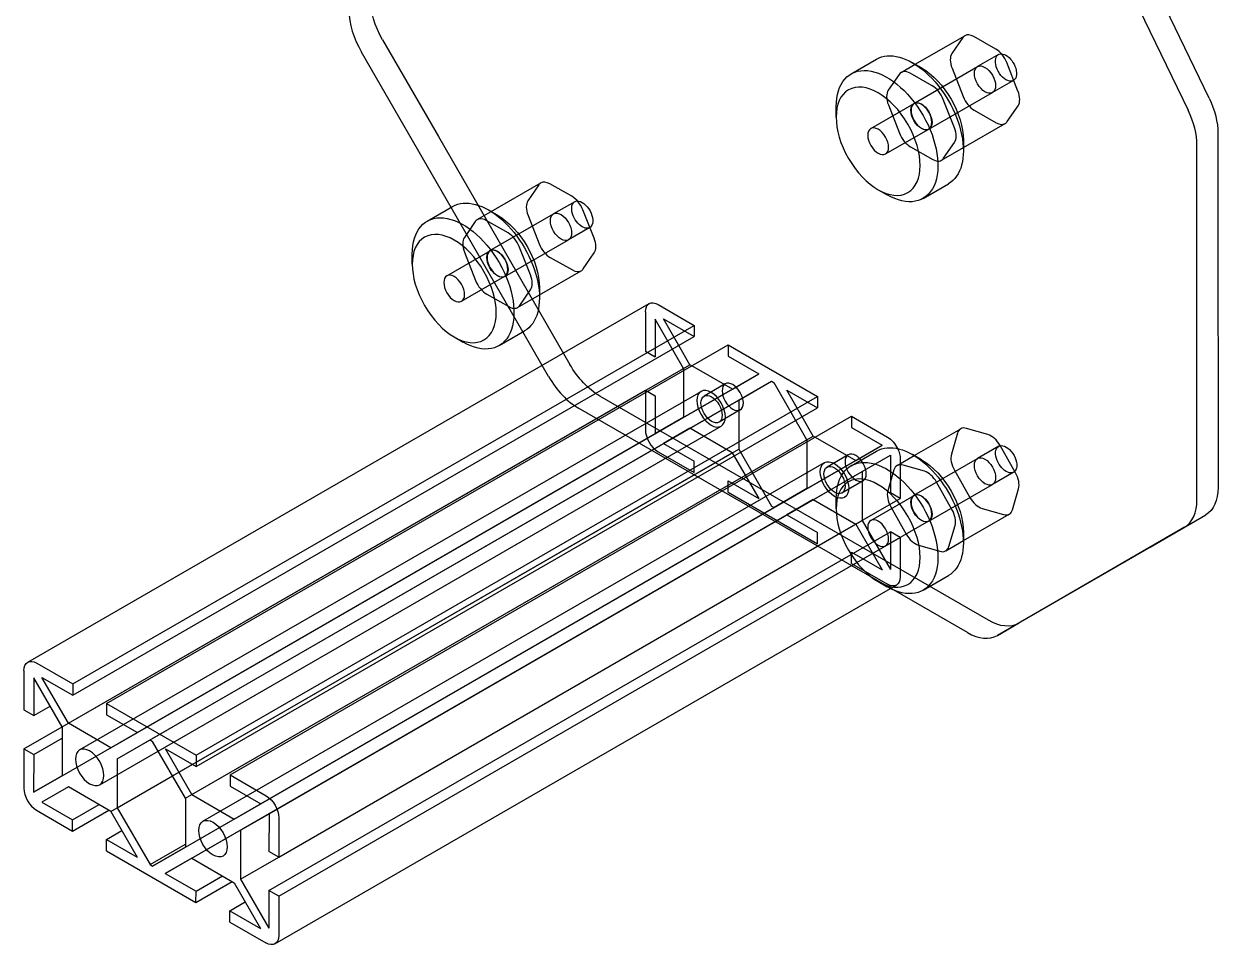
# Model space of a CAD drawing. Header units: millimetres. Extents: x 129 to 6329, y 33 to 3553.
# Drawn here: x 4867 to 5265.4, y 1807.2 to 2114.7 of the extents above; entities that cross this region are included whole.
import ezdxf

# ---------------------------------------------------------------- set-up
doc = ezdxf.new("R2010")
doc.units = ezdxf.units.MM
doc.layers.add('vistasIsometricas', color=255, linetype='Continuous')

msp = doc.modelspace()

# ---------------------------------------------------------------- linework, layer by layer
at = {"layer": 'vistasIsometricas', "extrusion": (1e-16, 0.816497, 0.57735)}
for p, q in [((5262.367, 2089.913), (5182.166, 2256.1)), ((5175.165, 2252.058), (5255.367, 2085.871)), ((4986.667, 2109.326), (5005.269, 2077.089)), ((5164.334, 2101.196), (5180.879, 2110.748)), ((5180.187, 2110.097), (5176.566, 2104.803)), ((5191.191, 2106.301), (5183.843, 2110.471)), ((5009.473, 2053.451), (4979.607, 2105.25)), ((5192.107, 2104.459), (5185.107, 2100.417)), ((5142.938, 2098.011), (5151.424, 2102.91)), ((5159.665, 2098.501), (5164.334, 2101.196)), ((5166.394, 2100.006), (5163.424, 2101.721)), ((5163.894, 2088.17), (5185.107, 2100.417)), ((5176.603, 2099.883), (5180.331, 2090.418)), ((5198.611, 2092.291), (5194.883, 2101.756)), ((5158.973, 2097.849), (5155.353, 2092.555)), ((5169.978, 2094.054), (5162.629, 2098.224)), ((5197.11, 2095.8), (5190.107, 2091.757)), ((5168.894, 2079.51), (5190.107, 2091.757)), ((5149.519, 2079.755), (5163.944, 2088.083)), ((5155.389, 2087.636), (5159.117, 2078.171)), ((5177.398, 2080.044), (5173.67, 2089.509)), ((5137.968, 2083.595), (5137.968, 2087.024)), ((5184.023, 2085.873), (5191.371, 2081.703)), ((5195.027, 2082.078), (5198.647, 2087.372)), ((5154.419, 2071.268), (5168.844, 2079.596)), ((5180.394, 2073.378), (5194.335, 2081.426)), ((5005.269, 2077.089), (5049.113, 2001.049)), ((5180.394, 2075.756), (5180.394, 2072.327)), ((5265.318, 2078.226), (5265.318, 2060.937)), ((5162.81, 2073.626), (5170.158, 2069.456)), ((5173.122, 2069.179), (5180.394, 2073.378)), ((5173.814, 2069.83), (5177.434, 2075.124)), ((5258.317, 1955.872), (5258.317, 2074.184)), ((5022.912, 2052.043), (5039.457, 2061.595)), ((5038.765, 2060.944), (5035.145, 2055.65)), ((5049.769, 2057.148), (5042.421, 2061.318)), ((5166.938, 2056.442), (5175.424, 2061.341)), ((5265.318, 2060.937), (5265.371, 1959.945)), ((5151.969, 2059.345), (5154.938, 2057.63)), ((5001.517, 2048.858), (5010.002, 2053.757)), ((5033.449, 2011.868), (5009.473, 2053.451)), ((5018.244, 2049.347), (5022.912, 2052.043)), ((5024.972, 2050.853), (5022.002, 2052.568)), ((5050.754, 2055.345), (5043.685, 2051.264)), ((5057.19, 2043.138), (5053.462, 2052.603)), ((5017.552, 2048.696), (5013.932, 2043.402)), ((5028.556, 2044.9), (5021.208, 2049.071)), ((5022.472, 2039.017), (5043.685, 2051.264)), ((5035.181, 2050.73), (5038.909, 2041.265)), ((5055.757, 2046.686), (5048.685, 2042.604)), ((5027.472, 2030.357), (5048.685, 2042.604)), ((5035.977, 2030.891), (5032.248, 2040.355)), ((4996.547, 2034.442), (4996.547, 2037.871)), ((5008.097, 2030.602), (5022.522, 2038.93)), ((5013.968, 2038.482), (5017.696, 2029.018)), ((5042.601, 2036.72), (5049.95, 2032.55)), ((5053.606, 2032.924), (5057.226, 2038.219)), ((5038.973, 2024.225), (5052.914, 2032.273)), ((5012.997, 2022.115), (5027.422, 2030.443)), ((5021.388, 2024.473), (5028.736, 2020.302)), ((5031.7, 2020.026), (5038.973, 2024.225)), ((5032.393, 2020.677), (5036.013, 2025.971)), ((5038.973, 2026.603), (5038.973, 2023.174)), ((4868.262, 1901.617), (5075.585, 2021.315)), ((5078.589, 2021.016), (5090.61, 2014.064)), ((5074.343, 2018.573), (5074.333, 2005.433)), ((5077.595, 2016.12), (5077.586, 2003.552)), ((5087.062, 1999.704), (5077.595, 2016.12)), ((5085.48, 2007.35), (5080.354, 2016.239)), ((5080.354, 2016.239), (5090.607, 2010.31)), ((4883.286, 1894.366), (5090.61, 2014.064)), ((5025.517, 2007.288), (5034.002, 2012.187)), ((5039.886, 2000.705), (5033.449, 2011.868)), ((5090.61, 2014.064), (5090.607, 2010.31)), ((4883.283, 1890.612), (5090.607, 2010.31)), ((5010.547, 2010.192), (5013.517, 2008.477)), ((4894.6, 1887.823), (5101.923, 2007.521)), ((5074.333, 2005.433), (5077.586, 2003.552)), ((5089.185, 2000.926), (5085.48, 2007.35)), ((5101.923, 2007.521), (5101.921, 2003.767)), ((5101.923, 2007.521), (5131.763, 1990.264)), ((4881.862, 1881.228), (5089.185, 2000.926)), ((5042.042, 1996.966), (5039.886, 2000.705)), ((5089.842, 2000.546), (5089.185, 2000.926)), ((5103.327, 1992.747), (5089.842, 2000.546)), ((5101.921, 2003.767), (5112.174, 1997.838)), ((4879.738, 1880.006), (5087.062, 1999.704)), ((4904.85, 1878.139), (5112.174, 1997.838)), ((5087.062, 1999.704), (5087.05, 1983.381)), ((5103.327, 1992.747), (5112.174, 1997.838)), ((4879.728, 1880.024), (5074.324, 1992.374)), ((4885.575, 1872.331), (5092.899, 1992.029)), ((4904.835, 1878.148), (5103.327, 1992.747)), ((4909.093, 1875.686), (5116.416, 1995.384)), ((5074.324, 1992.374), (5074.314, 1979.234)), ((5074.324, 1992.374), (5077.576, 1990.493)), ((5100.961, 1994.518), (5093.89, 1990.435)), ((5105.447, 1989.072), (5116.416, 1995.384)), ((5116.416, 1995.384), (5117.265, 1994.893)), ((5128.216, 1975.904), (5117.265, 1994.893)), ((5126.634, 1983.55), (5121.507, 1992.44)), ((5121.507, 1992.44), (5131.76, 1986.51)), ((4898.123, 1869.374), (5105.447, 1989.072)), ((4924.44, 1870.566), (5131.763, 1990.264)), ((5188.812, 1915.599), (5059.123, 1990.475)), ((5077.576, 1990.493), (5077.567, 1977.924)), ((5105.447, 1989.072), (5105.435, 1972.749)), ((5131.763, 1990.264), (5131.76, 1986.51)), ((4924.437, 1866.812), (5131.76, 1986.51)), ((5157.125, 1925.728), (5052.052, 1986.393)), ((5105.961, 1985.857), (5098.89, 1981.775)), ((4879.727, 1863.683), (5087.05, 1983.381)), ((4892.275, 1860.726), (5099.599, 1980.424)), ((4935.753, 1864.023), (5143.077, 1983.721)), ((5087.05, 1983.381), (5077.567, 1977.924)), ((5130.339, 1977.126), (5126.634, 1983.55)), ((5143.077, 1983.721), (5143.074, 1979.967)), ((5143.077, 1983.721), (5155.098, 1976.77)), ((4879.727, 1863.701), (5077.567, 1977.924)), ((4923.015, 1857.428), (5130.339, 1977.126)), ((5089.17, 1979.706), (5080.324, 1974.616)), ((5103.312, 1971.527), (5089.17, 1979.706)), ((5130.339, 1977.126), (5130.996, 1976.746)), ((5130.996, 1976.746), (5144.481, 1968.947)), ((5143.074, 1979.967), (5153.327, 1974.038)), ((5164.003, 1970.584), (5179.498, 1979.529)), ((5178.418, 1978.034), (5176.399, 1971.042)), ((5188.596, 1977.624), (5181.468, 1979.68)), ((4916.567, 1863.706), (5105.435, 1972.749)), ((4920.892, 1856.206), (5128.216, 1975.904)), ((4946.004, 1854.339), (5153.327, 1974.038)), ((5080.324, 1974.616), (5090.577, 1968.686)), ((5105.435, 1972.749), (5116.386, 1953.76)), ((5128.216, 1975.904), (5128.204, 1959.581)), ((5142.938, 1967.208), (5151.424, 1972.107)), ((5144.481, 1968.947), (5153.327, 1974.038)), ((5192.175, 1973.696), (5185.107, 1969.615)), ((5197.785, 1964.874), (5192.675, 1973.923)), ((4895.988, 1851.829), (5103.312, 1971.527)), ((4926.729, 1848.531), (5134.052, 1968.229)), ((4945.989, 1854.348), (5144.481, 1968.947)), ((4948.76, 1851.031), (5156.084, 1970.729)), ((5078.553, 1971.884), (5090.574, 1964.932)), ((5090.574, 1964.932), (5090.577, 1968.686)), ((5103.312, 1971.527), (5112.143, 1956.214)), ((5141.973, 1970.839), (5134.902, 1966.757)), ((5146.601, 1965.272), (5156.084, 1970.729)), ((5156.084, 1970.729), (5156.075, 1958.16)), ((5158.284, 1967.282), (5164.003, 1970.584)), ((5159.337, 1969.419), (5159.327, 1956.279)), ((5166.394, 1969.204), (5163.424, 1970.918)), ((5163.894, 1957.367), (5185.107, 1969.615)), ((4939.277, 1845.574), (5146.601, 1965.272)), ((5146.601, 1965.272), (5146.589, 1948.949)), ((5157.205, 1965.787), (5155.186, 1958.794)), ((5167.383, 1965.377), (5160.254, 1967.433)), ((5177.429, 1965.695), (5182.538, 1956.646)), ((5197.178, 1965.037), (5190.107, 1960.954)), ((5101.888, 1958.389), (5101.89, 1962.143)), ((5101.89, 1962.143), (5112.143, 1956.214)), ((5146.973, 1962.179), (5139.902, 1958.097)), ((5168.894, 1948.707), (5190.107, 1960.954)), ((5176.572, 1952.627), (5171.462, 1961.675)), ((4920.88, 1839.883), (5128.204, 1959.581)), ((5101.888, 1958.389), (5131.728, 1941.132)), ((5128.204, 1959.581), (5117.235, 1953.269)), ((5137.968, 1952.792), (5137.968, 1956.221)), ((5139.42, 1944.785), (5159.327, 1956.279)), ((5149.519, 1948.952), (5163.944, 1957.281)), ((5159.327, 1956.279), (5156.075, 1958.16)), ((5196.795, 1952.535), (5198.815, 1959.527)), ((4920.88, 1839.904), (5117.235, 1953.269)), ((4923, 1836.208), (5130.323, 1955.906)), ((5116.386, 1953.76), (5117.235, 1953.269)), ((5130.323, 1955.906), (5121.477, 1950.816)), ((5130.323, 1955.906), (5144.466, 1947.727)), ((5156.216, 1953.447), (5161.325, 1944.399)), ((5186.617, 1952.945), (5193.746, 1950.889)), ((4914.154, 1831.117), (5121.477, 1950.816)), ((4951.982, 1836.593), (5146.589, 1948.949)), ((5121.477, 1950.816), (5131.73, 1944.886)), ((5146.589, 1948.949), (5156.056, 1932.533)), ((5154.419, 1940.465), (5168.844, 1948.793)), ((5180.394, 1942.194), (5195.716, 1951.04)), ((5242.665, 1940.028), (5261.245, 1950.799)), ((4952.004, 1836.581), (5139.42, 1944.785)), ((5131.728, 1941.132), (5131.73, 1944.886)), ((5142.96, 1937.535), (5156.065, 1945.102)), ((5144.466, 1947.727), (5153.297, 1932.414)), ((5156.065, 1945.102), (5156.056, 1932.533)), ((5159.318, 1943.221), (5156.065, 1945.102)), ((5175.582, 1940.287), (5177.602, 1947.28)), ((5180.394, 1944.954), (5180.394, 1941.524)), ((5254.185, 1946.723), (5191.751, 1910.532)), ((5144.866, 1934.877), (5159.318, 1943.221)), ((5159.318, 1943.221), (5159.308, 1930.08)), ((5165.404, 1940.697), (5172.533, 1938.641)), ((5174.503, 1938.792), (5180.394, 1942.194)), ((4948.741, 1825.403), (5142.96, 1937.535)), ((5143.041, 1934.589), (5143.044, 1938.343)), ((5143.044, 1938.343), (5153.297, 1932.414)), ((5198.822, 1914.614), (5242.665, 1940.028)), ((4951.994, 1823.522), (5144.866, 1934.877)), ((5143.041, 1934.589), (5155.062, 1927.637)), ((5151.969, 1928.542), (5154.938, 1926.827)), ((5166.938, 1925.639), (5175.424, 1930.538)), ((4950.742, 1807.64), (5156.1, 1926.203)), ((5156.1, 1926.203), (5158.066, 1927.338)), ((5181.741, 1911.517), (5157.125, 1925.728)), ((5191.741, 1910.526), (5198.812, 1914.608)), ((4871.265, 1901.318), (4883.286, 1894.366)), ((4867.019, 1898.874), (4867.009, 1885.734)), ((4870.271, 1896.422), (4870.262, 1883.853)), ((4879.738, 1880.006), (4870.271, 1896.422)), ((4881.862, 1881.228), (4873.03, 1896.541)), ((4873.03, 1896.541), (4883.283, 1890.612)), ((4883.286, 1894.366), (4883.283, 1890.612)), ((4867.009, 1885.734), (4870.262, 1883.853)), ((4870.262, 1883.853), (4875.707, 1886.997)), ((4894.6, 1887.823), (4894.597, 1884.069)), ((4894.6, 1887.823), (4924.44, 1870.566)), ((4896.004, 1873.049), (4881.862, 1881.228)), ((4894.597, 1884.069), (4904.85, 1878.139)), ((4867, 1872.676), (4879.728, 1880.024)), ((4879.738, 1880.006), (4879.727, 1863.683)), ((4896.004, 1873.049), (4904.835, 1878.148)), ((4896.004, 1873.049), (4904.85, 1878.139)), ((4867, 1872.676), (4866.99, 1859.536)), ((4867, 1872.676), (4870.253, 1870.795)), ((4870.253, 1870.795), (4879.736, 1876.27)), ((4898.123, 1869.374), (4909.093, 1875.686)), ((4909.093, 1875.686), (4909.941, 1875.195)), ((4920.892, 1856.206), (4909.941, 1875.195)), ((4923.015, 1857.428), (4914.184, 1872.741)), ((4914.184, 1872.741), (4924.437, 1866.812)), ((4870.253, 1870.795), (4870.243, 1858.226)), ((4898.123, 1869.374), (4898.111, 1853.051)), ((4924.44, 1870.566), (4924.437, 1866.812)), ((4870.243, 1858.226), (4879.727, 1863.701)), ((4879.727, 1863.683), (4870.243, 1858.226)), ((4898.111, 1853.051), (4916.567, 1863.706)), ((4935.753, 1864.023), (4935.75, 1860.269)), ((4935.753, 1864.023), (4947.774, 1857.071)), ((4881.846, 1860.008), (4873, 1854.917)), ((4895.988, 1851.829), (4881.846, 1860.008)), ((4923.015, 1857.428), (4937.157, 1849.249)), ((4935.75, 1860.269), (4946.004, 1854.339)), ((4873, 1854.917), (4883.253, 1848.988)), ((4883.253, 1848.988), (4892.084, 1854.087)), ((4898.111, 1853.051), (4909.062, 1834.062)), ((4920.892, 1856.206), (4920.88, 1839.883)), ((4937.157, 1849.249), (4945.989, 1854.348)), ((4937.157, 1849.249), (4946.004, 1854.339)), ((4871.229, 1852.185), (4883.25, 1845.233)), ((4883.25, 1845.233), (4895.332, 1852.209)), ((4883.25, 1845.233), (4883.253, 1848.988)), ((4895.988, 1851.829), (4904.82, 1836.515)), ((4939.277, 1845.574), (4948.76, 1851.031)), ((4948.76, 1851.031), (4948.751, 1838.462)), ((4952.013, 1849.721), (4952.004, 1836.581)), ((4894.567, 1842.445), (4899.693, 1845.405)), ((4939.277, 1845.574), (4939.265, 1829.251)), ((4894.564, 1838.69), (4894.567, 1842.445)), ((4894.567, 1842.445), (4904.82, 1836.515)), ((4909.062, 1834.062), (4920.881, 1840.885)), ((4894.564, 1838.69), (4924.404, 1821.434)), ((4909.911, 1833.571), (4920.88, 1839.904)), ((4920.88, 1839.883), (4909.911, 1833.571)), ((4939.265, 1829.251), (4951.982, 1836.593)), ((4952.004, 1836.581), (4948.751, 1838.462)), ((4909.062, 1834.062), (4909.911, 1833.571)), ((4923, 1836.208), (4914.154, 1831.117)), ((4923, 1836.208), (4937.142, 1828.029)), ((4914.154, 1831.117), (4924.407, 1825.188)), ((4924.407, 1825.188), (4933.238, 1830.287)), ((4939.265, 1829.251), (4948.732, 1812.834)), ((4924.404, 1821.434), (4936.485, 1828.409)), ((4924.404, 1821.434), (4924.407, 1825.188)), ((4937.142, 1828.029), (4945.973, 1812.715)), ((4948.741, 1825.403), (4948.732, 1812.834)), ((4951.994, 1823.522), (4948.741, 1825.403)), ((4935.72, 1818.645), (4940.847, 1821.605)), ((4951.994, 1823.522), (4951.985, 1810.382)), ((4935.718, 1814.891), (4935.72, 1818.645)), ((4935.72, 1818.645), (4945.973, 1812.715)), ((4935.718, 1814.891), (4947.738, 1807.939))]:
    msp.add_line(p, q, dxfattribs=at)
at = {"layer": 'vistasIsometricas', "extrusion": (4.165e-16, 1.71456e-16, -1)}
msp.add_ellipse((4996.671, 2115.079), major_axis=(-10.009, 17.315), ratio=0.5769985, start_param=-1.5694929, end_param=-0.7850938, dxfattribs=at)
at = {"layer": 'vistasIsometricas'}
for centre, major_axis, start_param, end_param in [((4989.617, 2111.007), (-10, 17.321), 0.7853982, 1.5697973), ((5183.879, 2105.552), (-3, 5.196), 0, 0.2702951), ((5183.879, 2105.552), (-3, 5.196), -0.7769024, 0), ((5180.259, 2100.258), (-3, 5.196), 0.2702951, 1.3174927), ((5191.227, 2101.381), (-3, 5.196), 4.4590853, 5.5062829), ((5187.607, 2096.087), (-2.5, 4.33), 1.5707963, 7.8539816), ((5187.607, 2096.087), (-2.5, 4.33), 1.5707963, 7.8539816), ((5162.665, 2093.304), (-3, 5.196), -0.7769024, 0.2702951), ((5159.045, 2088.01), (-3, 5.196), 0.2702951, 1.3174927), ((5170.014, 2089.134), (-3, 5.196), 4.4590853, 5.5062829), ((5194.955, 2091.917), (-3, 5.196), 3.4118878, 4.4590853), ((5166.394, 2083.84), (-2.5, 4.33), 1.5707963, 7.8539816), ((5183.987, 2090.793), (-3, 5.196), 1.3174927, 2.3646902), ((5244.175, 2082.349), (-10, 17.321), 3.9269908, 4.5847371), ((5173.742, 2079.669), (-3, 5.196), 3.4118878, 4.4590853), ((5191.335, 2086.623), (-3, 5.196), 2.3646902, 3.1415927), ((5191.335, 2086.623), (-3, 5.196), 3.1415927, 3.4118878), ((5162.774, 2078.546), (-3, 5.196), 1.3174927, 2.3646902), ((5170.122, 2074.375), (-3, 5.196), 2.3646902, 3.4118878), ((5042.457, 2056.399), (-3, 5.196), 0, 0.2702951), ((5042.457, 2056.399), (-3, 5.196), -0.7769024, 0), ((5049.805, 2052.228), (-3, 5.196), 4.4590853, 5.5062829), ((5038.837, 2051.105), (-3, 5.196), 0.2702951, 1.3174927), ((5046.185, 2046.934), (-2.5, 4.33), 1.5707963, 7.8539816), ((5046.185, 2046.934), (-2.5, 4.33), 1.5707963, 7.8539816), ((5021.244, 2044.151), (-3, 5.196), -0.7769024, 0.2702951), ((5028.592, 2039.981), (-3, 5.196), 4.4590853, 5.5062829), ((5017.624, 2038.857), (-3, 5.196), 0.2702951, 1.3174927), ((5024.972, 2034.687), (-2.5, 4.33), 1.5707963, 7.8539816), ((5042.565, 2041.64), (-3, 5.196), 1.3174927, 2.3646902), ((5053.534, 2042.764), (-3, 5.196), 3.4118878, 4.4590853), ((5049.914, 2037.469), (-3, 5.196), 2.3646902, 3.1415927), ((5049.914, 2037.469), (-3, 5.196), 3.1415927, 3.4118878), ((5021.352, 2029.392), (-3, 5.196), 1.3174927, 2.3646902), ((5032.32, 2030.516), (-3, 5.196), 3.4118878, 4.4590853), ((5028.7, 2025.222), (-3, 5.196), 2.3646902, 3.4118878), ((5052.052, 2002.722), (-10, 17.321), 1.5697973, 2.3561945), ((5096.39, 1986.105), (-2.5, 4.33), 1.5707963, 7.8539816), ((5078.557, 1976.781), (-3, 5.196), 0.78456, 2.3553563), ((5182.498, 1974.333), (-3, 5.196), 0, 0.5070165), ((5182.498, 1974.333), (-3, 5.196), -0.5401811, 0), ((5189.626, 1972.277), (-3, 5.196), 4.6958067, 5.7430042), ((5137.402, 1962.427), (-3.35, 5.802), 1.5707963, 7.8539816), ((5180.478, 1967.34), (-3, 5.196), 0.5070165, 1.554214), ((5187.607, 1965.284), (-2.5, 4.33), 1.5707963, 7.8539816), ((5187.607, 1965.284), (-2.5, 4.33), 1.5707963, 7.8539816), ((5137.402, 1962.427), (-2.5, 4.33), 1.5707963, 7.8539816), ((5161.284, 1962.086), (-3, 5.196), -0.5401811, 0.5070165), ((5168.413, 1960.03), (-3, 5.196), 4.6958067, 5.7430042), ((5194.735, 1963.229), (-3, 5.196), 3.6486091, 4.6958067), ((5159.265, 1955.093), (-3, 5.196), 0.5070165, 1.554214), ((5166.394, 1953.037), (-2.5, 4.33), 1.5707963, 7.8539816), ((5185.587, 1958.292), (-3, 5.196), 1.554214, 2.6014116), ((5173.522, 1950.981), (-3, 5.196), 3.6486091, 4.6958067), ((5192.716, 1956.236), (-3, 5.196), 3.1415927, 3.6486091), ((5244.175, 1964.037), (-10, 17.321), 3.1425917, 3.9269908), ((5192.716, 1956.236), (-3, 5.196), 2.6014116, 3.1415927), ((5164.374, 1946.044), (-3, 5.196), 1.554214, 2.6014116), ((5171.503, 1943.988), (-3, 5.196), 2.6014116, 3.6486091), ((5181.741, 1927.846), (-10, 17.321), 2.3561945, 3.1425917), ((4871.233, 1857.082), (-3, 5.196), 0.78456, 2.3553563), ((4930.079, 1842.728), (-3.35, 5.802), 1.5707963, 7.8539816)]:
    msp.add_ellipse(centre, major_axis=major_axis, ratio=0.5773503, start_param=start_param, end_param=end_param, dxfattribs=at)
at = {"layer": 'vistasIsometricas', "extrusion": (-1.04167e-16, 7.21688e-18, -1)}
for centre, start_param, end_param in [((5163.424, 2082.125), 0, 3.1415927), ((5022.002, 2032.972), 0, 3.1415927), ((5013.517, 2028.073), -0.7853982, 3.9269908), ((5163.424, 1951.322), 0, 3.1415927), ((5154.938, 1946.423), -0.7853982, 3.9269908)]:
    msp.add_ellipse(centre, major_axis=(-12, 20.785), ratio=0.5773503, start_param=start_param, end_param=end_param, dxfattribs=at)
at = {"layer": 'vistasIsometricas', "extrusion": (-1.67272e-17, 1.28937e-16, -1)}
msp.add_ellipse((5194.608, 2100.129), major_axis=(-2.502, 4.329), ratio=0.5769985, start_param=1.9449819, end_param=5.9096083, dxfattribs=at)
at = {"layer": 'vistasIsometricas', "extrusion": (1.93301e-16, 1.11603e-16, -1)}
for centre, major_axis, start_param, end_param in [((5194.607, 2100.129), (-2.5, 4.33), -0.3738813, 1.9446777), ((5251.176, 2086.391), (-10, 17.321), 1.6984482, 2.3561945)]:
    msp.add_ellipse(centre, major_axis=major_axis, ratio=0.5773503, start_param=start_param, end_param=end_param, dxfattribs=at)
at = {"layer": 'vistasIsometricas', "extrusion": (3.11603e-16, 1.79904e-16, -1)}
msp.add_ellipse((5154.938, 2077.226), major_axis=(-12, 20.785), ratio=0.5773503, start_param=-0.7853982, end_param=3.9269908, dxfattribs=at)
at = {"layer": 'vistasIsometricas', "extrusion": (2.1135e-16, 1.80341e-16, -1)}
for centre in [(5166.394, 2083.84), (5166.394, 1953.037)]:
    msp.add_ellipse(centre, major_axis=(-9.9, 17.147), ratio=0.5773503, start_param=0.7853982, end_param=2.3561945, dxfattribs=at)
at = {"layer": 'vistasIsometricas', "extrusion": (8.07945e-17, 2.33265e-16, -1)}
for centre in [(5151.969, 2075.511), (5010.547, 2026.358), (5151.969, 1944.709)]:
    msp.add_ellipse(centre, major_axis=(-9.9, 17.147), ratio=0.5773503, dxfattribs=at)
at = {"layer": 'vistasIsometricas', "extrusion": (2.8374e-16, -7.18361e-17, -1)}
for centre in [(5166.394, 2083.84), (5151.969, 2075.511), (5166.394, 1953.037), (5151.969, 1944.709)]:
    msp.add_ellipse(centre, major_axis=(-2.45, 4.244), ratio=0.5773503, dxfattribs=at)
at = {"layer": 'vistasIsometricas', "extrusion": (9.82637e-17, 1.03004e-16, -1)}
msp.add_ellipse((5053.256, 2051.016), major_axis=(-2.502, 4.329), ratio=0.5769985, start_param=-1.1966107, end_param=2.7680157, dxfattribs=at)
at = {"layer": 'vistasIsometricas', "extrusion": (0, 0, -1)}
for centre, major_axis, start_param, end_param in [((5024.972, 2034.687), (-9.9, 17.147), 0.7853982, 2.3561945), ((5078.585, 2016.119), (-3, 5.196), 0, 0.7862364), ((5059.123, 2006.805), (-10, 17.321), 3.9269908, 4.713388), ((5155.094, 1971.873), (-3, 5.196), 1.6984853, 2.3570327)]:
    msp.add_ellipse(centre, major_axis=major_axis, ratio=0.5773503, start_param=start_param, end_param=end_param, dxfattribs=at)
at = {"layer": 'vistasIsometricas', "extrusion": (1.76603e-16, 2.40526e-16, -1)}
msp.add_ellipse((5053.257, 2051.017), major_axis=(-2.5, 4.33), ratio=0.5773503, start_param=2.7677113, end_param=5.0862703, dxfattribs=at)
at = {"layer": 'vistasIsometricas', "extrusion": (-1.23271e-16, -2.59693e-16, -1)}
for centre in [(5024.972, 2034.687), (5010.547, 2026.358)]:
    msp.add_ellipse(centre, major_axis=(-2.45, 4.244), ratio=0.5773503, dxfattribs=at)
at = {"layer": 'vistasIsometricas', "extrusion": (-9.96794e-18, -8.2735e-17, -1)}
for centre, start_param, end_param in [((5078.585, 2016.119), -0.78456, 0), ((5155.094, 1971.873), 0.7862364, 1.6984853), ((5155.066, 1932.534), 2.3570327, 3.927829), ((4871.262, 1896.421), -0.78456, 0.7862364), ((4947.77, 1852.174), 0.7862364, 2.3570327), ((4947.742, 1812.836), 2.3570327, 3.927829)]:
    msp.add_ellipse(centre, major_axis=(-3, 5.196), ratio=0.5773503, start_param=start_param, end_param=end_param, dxfattribs=at)
at = {"layer": 'vistasIsometricas', "extrusion": (2.81752e-16, 2.31607e-16, -1)}
for centre in [(5096.249, 1986.227), (4888.925, 1866.528)]:
    msp.add_ellipse(centre, major_axis=(-3.35, 5.802), ratio=0.5773503, dxfattribs=at)
at = {"layer": 'vistasIsometricas', "extrusion": (9.5e-17, 8.66025e-18, -1)}
for centre in [(5103.461, 1990.188), (5144.473, 1966.509)]:
    msp.add_ellipse(centre, major_axis=(-2.5, 4.33), ratio=0.5773503, dxfattribs=at)
at = {"layer": 'vistasIsometricas', "extrusion": (2.16546e-16, 1.71377e-16, -1)}
msp.add_ellipse((5194.677, 1969.366), major_axis=(-2.502, 4.329), ratio=0.5769985, start_param=-1.1966107, end_param=2.7680157, dxfattribs=at)
at = {"layer": 'vistasIsometricas', "extrusion": (9.16987e-17, -8.56218e-17, -1)}
msp.add_ellipse((5194.678, 1969.367), major_axis=(-2.5, 4.33), ratio=0.5773503, start_param=2.7677113, end_param=5.0862703, dxfattribs=at)
at = {"layer": 'vistasIsometricas', "extrusion": (1.33002e-17, 7.69914e-17, -1)}
msp.add_ellipse((5251.229, 1968.11), major_axis=(-10.009, 17.315), ratio=0.5769985, start_param=2.3564988, end_param=3.1408979, dxfattribs=at)
at = {"layer": 'vistasIsometricas', "extrusion": (1.8e-16, 3.4641e-17, -1)}
msp.add_ellipse((5188.812, 1931.929), major_axis=(-10, 17.321), ratio=0.5773503, start_param=3.1405937, end_param=3.9269908, dxfattribs=at)

doc.saveas('drawing.dxf')
